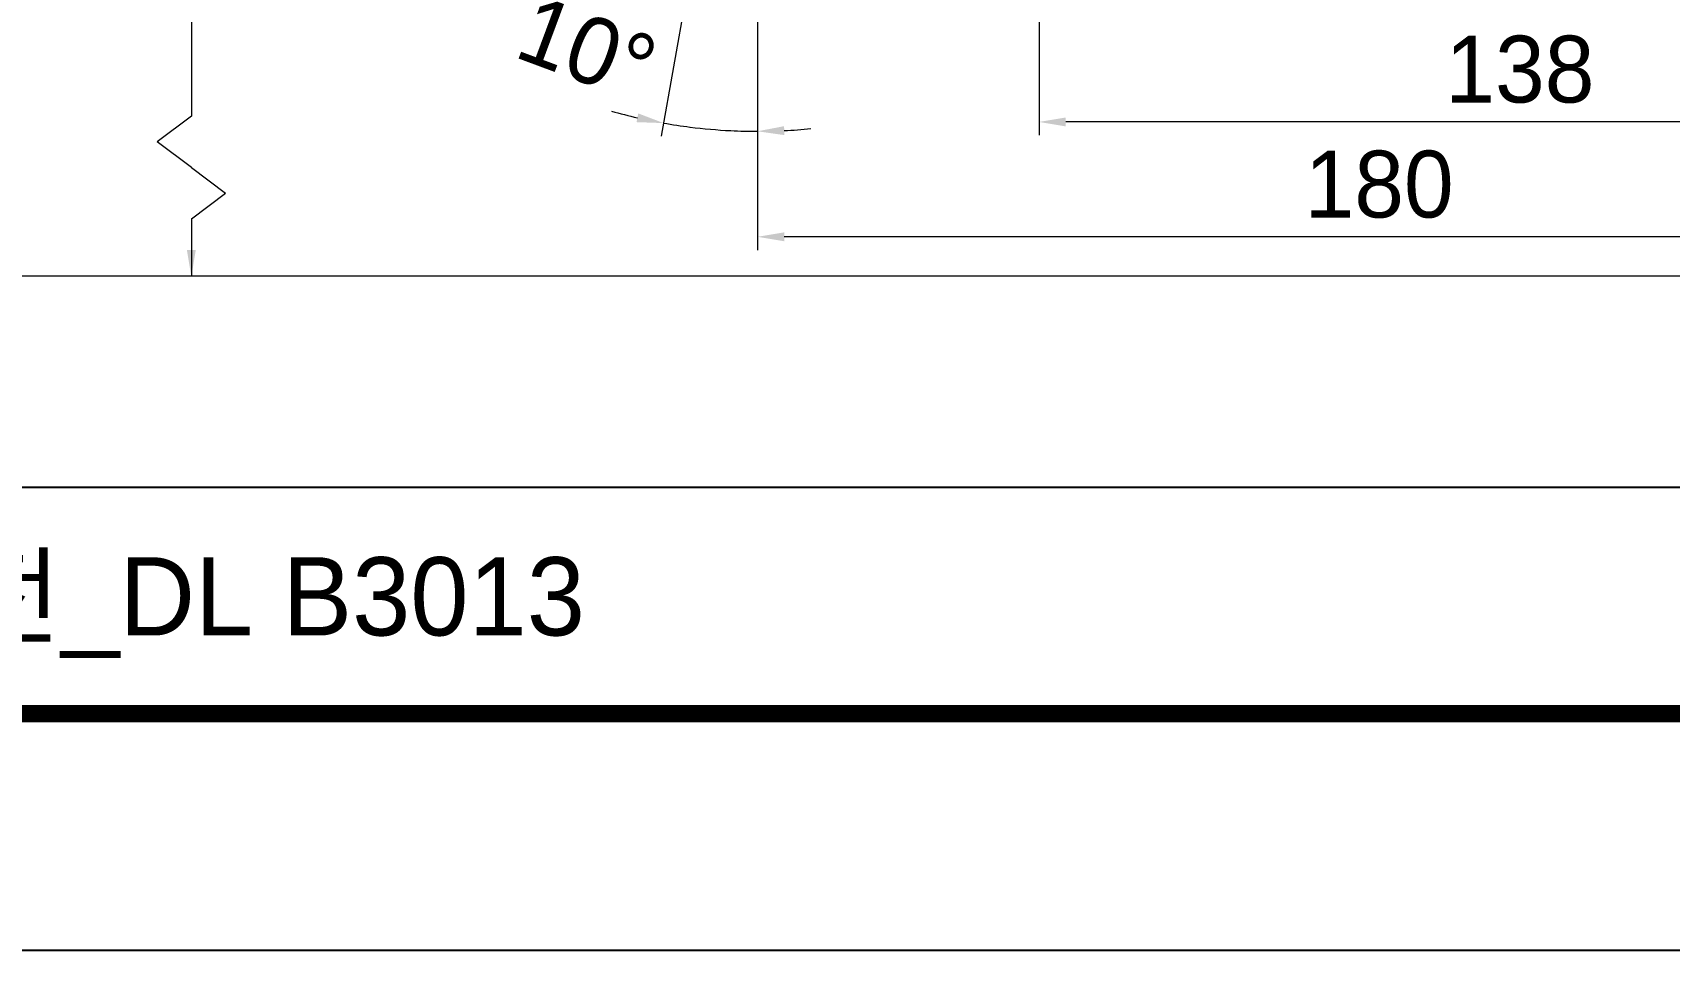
# Model space of a CAD drawing. Extents: x 0 to 1128, y 0 to 827.
# Drawn here: x 528.7 to 773.6, y 0 to 137.2 of the extents above; entities that cross this region are included whole.
import ezdxf

# ---------------------------------------------------------------- set-up
doc = ezdxf.new("R2010")
doc.units = 0
doc.header["$LTSCALE"] = 4
doc.header["$MEASUREMENT"] = 0
doc.header["$PDMODE"] = 3
doc.header["$PDSIZE"] = -10
doc.layers.get('0').update_dxf_attribs({"linetype": 'CONTINUOUS'})
doc.layers.get('DEFPOINTS').update_dxf_attribs({"linetype": 'CONTINUOUS'})
doc.layers.add('치수선', color=7, linetype='CONTINUOUS', lineweight=20)
doc.styles.add('Daelim Dimension', font='')
doc.styles.get('Daelim Dimension').set_extended_font_data('나눔고딕')
doc.dimstyles.new('DEFAULT', dxfattribs={"dimscale": 2, "dimtxt": 2, "dimasz": 2, "dimexe": 0, "dimexo": 2, "dimgap": 1, "dimtad": 1, "dimdec": 1, "dimzin": 9, "dimdsep": 46, "dimtxsty": 'Daelim Dimension', "dimcen": 0.5, "dimclrd": 252, "dimclre": 252, "dimclrt": 3, "dimadec": 1, "dimazin": 0, "dimtfac": 1, "dimtdec": 1, "dimtix": 1, "dimtmove": 0, "dimatfit": 3, "dimfxl": 1, "dimtolj": 1, "dimtzin": 1, "dimlwd": 9, "dimlwe": 9, "dimarcsym": 0})

# ---------------------------------------------------------------- blocks, each defined once
blk = doc.blocks.new('*D2')
at = {"color": 5, "lineweight": 9, "ltscale": 0.5, "transparency": 16777216}
for p, q in [((679.2705380709356, 188.8756047616838), (679.2705380709356, 121.9016952932297)), ((816.8705379979956, 154.8992259648838), (816.8705379979956, 121.9016952932297)), ((812.8705379979956, 123.9016952932297), (683.2705380709356, 123.9016952932297))]:
    blk.add_line(p, q, dxfattribs=at)
at = {"color": 5, "ltscale": 0.5, "transparency": 16777216}
for points in [[(683.2705380709356, 124.5683619598964), (683.2705380709356, 123.2350286265631), (679.2705380709356, 123.9016952932297)], [(812.8705379979956, 124.5683619598964), (812.8705379979956, 123.2350286265631), (816.8705379979956, 123.9016952932297)]]:
    blk.add_solid(points, dxfattribs=at)
at = {"layer": 'DEFPOINTS', "color": 0, "ltscale": 0.5, "transparency": 16777216}
for p in [(679.2705380709356, 192.8756047616838), (816.8705379979956, 158.8992259648838), (679.2705380709356, 123.9016952932297)]:
    blk.add_point(p, dxfattribs=at)
at = {"color": 7, "ltscale": 0.5, "transparency": 16777216, "insert": (751.2205379979955, 136.8029828468778), "char_height": 10, "attachment_point": 2, "style": 'Daelim Dimension'}
blk.add_mtext('\\A1;138', dxfattribs=at)
blk = doc.blocks.new('*D3')
at = {"color": 5, "lineweight": 9, "ltscale": 0.5, "transparency": 16777216}
for p, q in [((637.1484505885358, 199.4004722503338), (637.1484505885358, 104.717118714269)), ((816.8705379979956, 145.3801963534838), (816.8705379979956, 104.717118714269)), ((812.8705379979956, 106.717118714269), (641.1484505885358, 106.717118714269))]:
    blk.add_line(p, q, dxfattribs=at)
at = {"color": 5, "ltscale": 0.5, "transparency": 16777216}
for points in [[(641.1484505885358, 107.3837853809356), (641.1484505885358, 106.0504520476023), (637.1484505885358, 106.717118714269)], [(812.8705379979956, 107.3837853809356), (812.8705379979956, 106.0504520476023), (816.8705379979956, 106.717118714269)]]:
    blk.add_solid(points, dxfattribs=at)
at = {"layer": 'DEFPOINTS', "color": 0, "ltscale": 0.5, "transparency": 16777216}
for p in [(637.1484505885358, 203.4004722503338), (816.8705379979956, 149.3801963534838), (637.1484505885358, 106.717118714269)]:
    blk.add_point(p, dxfattribs=at)
at = {"color": 7, "ltscale": 0.5, "transparency": 16777216, "insert": (730.1594942567956, 119.6041001162718), "char_height": 10, "attachment_point": 2, "style": 'Daelim Dimension'}
blk.add_mtext('\\A1;180', dxfattribs=at)
blk = doc.blocks.new('*D5')
at = {"color": 5, "lineweight": 9, "ltscale": 0.5, "transparency": 16777216}
for p, q in [((632.5942474307797, 177.5723026789329), (622.7530713319854, 121.7602195852364)), ((637.1484505885358, 176.8692015019838), (637.1484505885356, 120.5007870931531))]:
    blk.add_line(p, q, dxfattribs=at)
for radius, start, end in [(80.8996851576468, 254.3404700639351, 257.1667816849882), (80.8996851576468, 260.0000000001666, 262.8263116212196), (80.89968515764679, 262.833218315345, 267.1667816848216), (80.89968515764679, 267.1736883789468, 269.9999999999999), (80.89968515764679, 272.8332183151784, 275.6595299362315)]:
    blk.add_arc((637.1484505885358, 203.4004722507999), radius, start, end, dxfattribs=at)
at = {"color": 5, "ltscale": 0.5, "transparency": 16777216}
for points in [[(619.3114733430729, 125.1750769715796), (619.0475513464422, 123.8681251907275), (623.1003676873137, 123.7298350912618)], [(641.1637093663237, 121.9332120832724), (641.1307467328911, 123.2661379036296), (637.1484505885358, 122.5007870931531)]]:
    blk.add_solid(points, dxfattribs=at)
at = {"layer": 'DEFPOINTS', "color": 0, "ltscale": 0.5, "transparency": 16777216}
for p in [(636.2802097001356, 198.4764334852838), (637.1484505885358, 200.4004472503838), (633.2888401414359, 181.5115336909838), (637.1484505885358, 180.8692015019839), (632.4445522362114, 122.6376565563395)]:
    blk.add_point(p, dxfattribs=at)
at = {"color": 7, "ltscale": 0.5, "transparency": 16777216, "insert": (613.4139493232399, 139.5871786590465), "char_height": 10, "attachment_point": 2, "rotation": 339.59798856866513, "style": 'Daelim Dimension'}
blk.add_mtext('\\A1;10°', dxfattribs=at)

msp = doc.modelspace()

# ---------------------------------------------------------------- linework, layer by layer
at = {"color": 5, "lineweight": 9, "ltscale": 0.5}
for p, q in [((552.440697910105, 341.9959418979174), (552.4406959948358, 124.7736733083228)), ((552.4406979101047, 124.7736747470385), (547.3328926580296, 120.936783572722)), ((552.4406979101047, 117.0998847690111), (547.3328926580296, 120.936783572722)), ((552.4406979101047, 117.0998847690111), (557.5485031621799, 113.2629859653002)), ((552.4406979101047, 109.4260947909838), (557.5485031621799, 113.2629859653002)), ((552.4406998174534, 109.4261100497728), (552.4406979101047, 104.7520148959642)), ((552.4406979101047, 109.4260871615892), (552.4406979101047, 100.8550117221361))]:
    msp.add_line(p, q, dxfattribs=at)
at = {"color": 5}
msp.add_line((18.14486312866211, 69.27593994140625), (926.736156463623, 69.27593994140625), dxfattribs=at)
at = {"ltscale": 0.5}
msp.add_lwpolyline([(0, 0), (1128.400001525879, 0), (1128.400001525879, 826.8000030517578), (0, 826.8000030517578)], close=True, dxfattribs=at)
at = {"color": 5, "linetype": 'ByBlock', "lineweight": 200, "const_width": 2.6}
msp.add_lwpolyline([(18.14486312866211, 35.40284729003906), (1110.144863128662, 35.40284729003906), (1110.144863128662, 807.6028442382812), (18.14486312866211, 807.6028442382812)], close=True, dxfattribs=at)
at = {"color": 5, "ltscale": 0.5}
msp.add_solid([(551.774031879221, 104.7520148959642), (553.1073639409885, 104.7520148959642), (552.4406979101047, 100.7520148959642)], dxfattribs=at)
at = {"layer": '치수선'}
msp.add_line((816.8705379979956, 100.8550117221361), (102.8055603521216, 100.8550117221361), dxfattribs=at)

# ---------------------------------------------------------------- texts
at = {"color": 2, "insert": (220.7234497070312, 58.79600524902344), "char_height": 11.71148706000001, "width": 518.4178783327826, "attachment_point": 1, "style": 'Daelim Dimension'}
msp.add_mtext('{\\fPretendard Variable SemiBold|b0|i0|c129|p2;대림바스(주)} Single lever_DIVA_샤워욕조수전_DL B3013', dxfattribs=at)

# ---------------------------------------------------------------- dimensions: what is measured, and where the dimension line sits
at = {"color": 5, "ltscale": 0.5}
for base, p1, p2, picture, middle in [((637.1484505885358, 106.717118714269), (816.8705379979956, 149.3801963534838), (637.1484505885358, 203.4004722503338), '*D3', (730.1594942567956, 106.717118714269)), ((679.2705380709356, 123.9016952932297), (816.8705379979956, 158.8992259648838), (679.2705380709356, 192.8756047616838), '*D2', (751.2205379979955, 123.9016952932297))]:
    dim = msp.add_linear_dim(base=base, p1=p1, p2=p2, angle=180, dimstyle='DEFAULT', override={"dimtxt": 5, "dimexe": 1, "dimdec": 0, "dimclrd": 5, "dimclre": 5, "dimclrt": 7}, dxfattribs=at)
    dim.commit()
    dim.dimension.update_dxf_attribs({"geometry": picture, "text_midpoint": middle, "dimtype": 160})
dim = msp.add_angular_dim_2l(base=(632.4445522362114, 122.6376565563395), line1=((633.2888401414359, 181.5115336909838), (636.2802097001356, 198.4764334852838)), line2=((637.1484505885358, 200.4004472503838), (637.1484505885358, 180.8692015019838)), dimstyle='DEFAULT', override={"dimtxt": 5, "dimexe": 1, "dimclrd": 5, "dimclre": 5, "dimclrt": 7, "dimadec": 0}, dxfattribs=at)
dim.commit()
dim.dimension.update_dxf_attribs({"geometry": '*D5', "text_midpoint": (608.946419774118, 127.5756444135472), "dimtype": 162})

doc.saveas('drawing.dxf')
